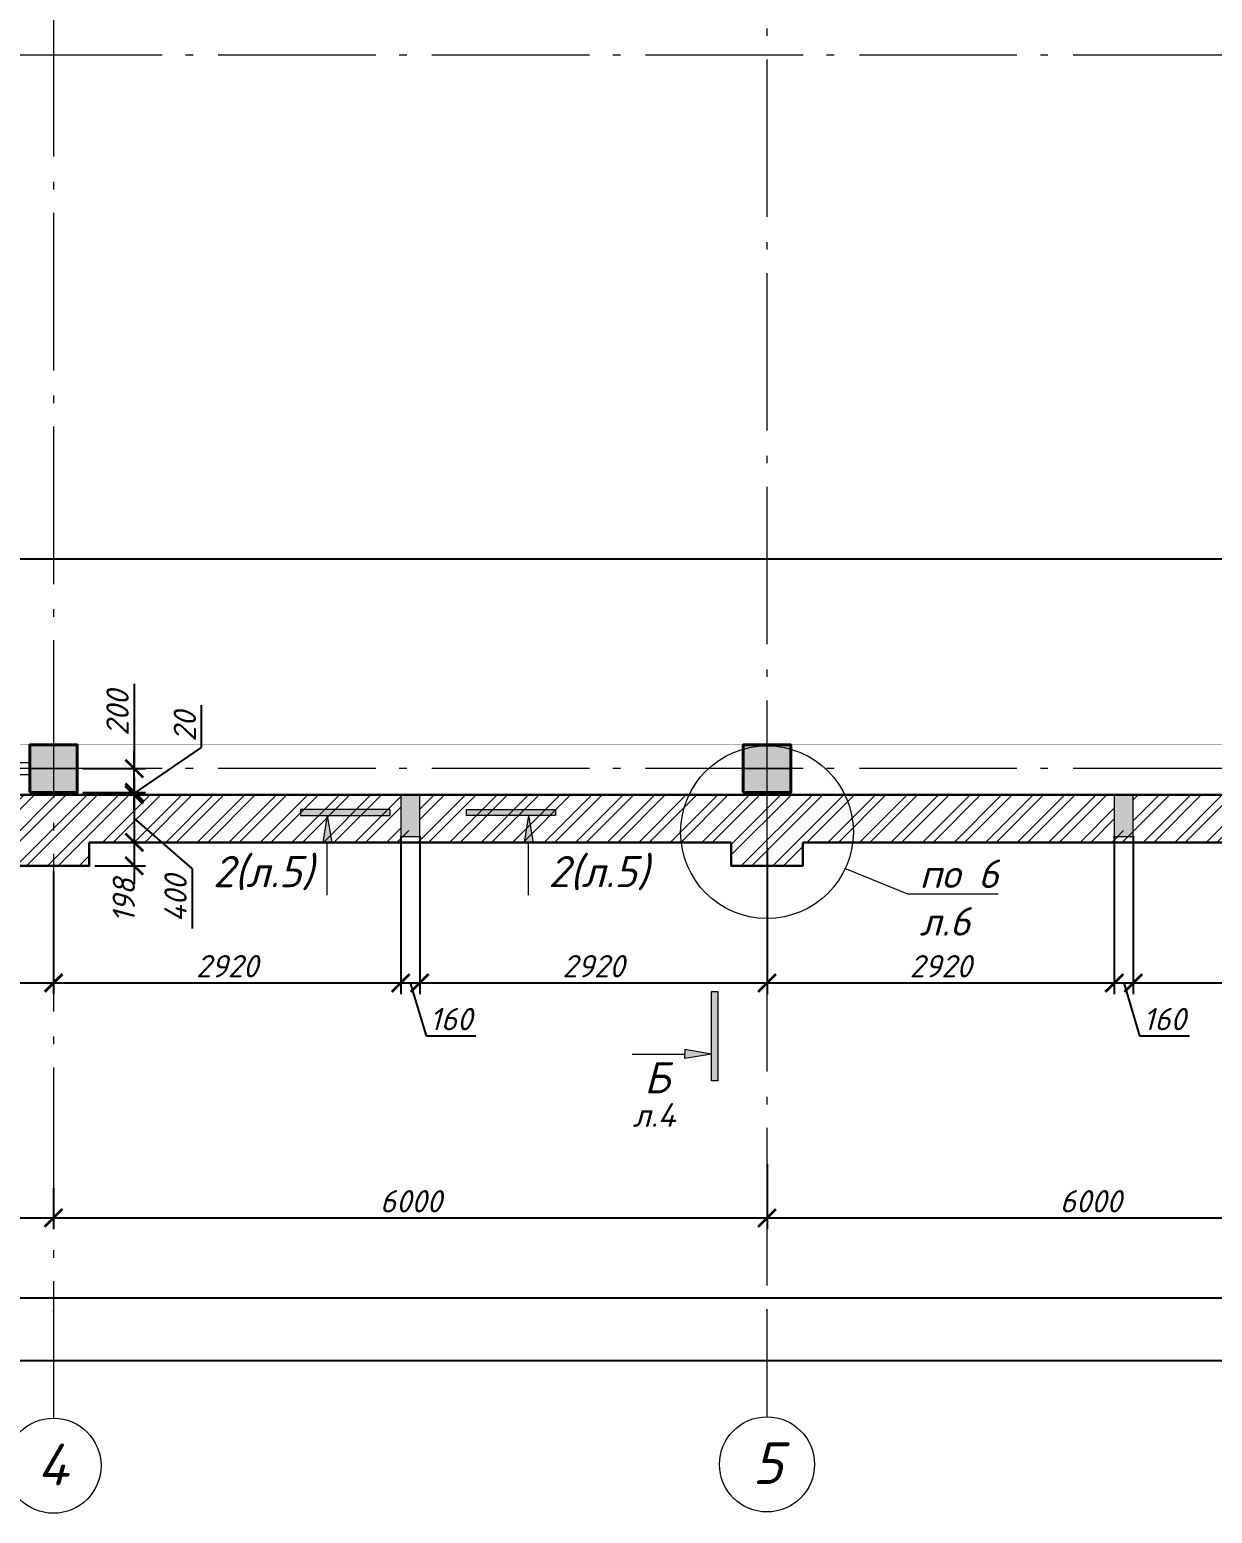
# Model space of a CAD drawing. Header units: millimetres. Extents: x -238377 to 196118, y -123284 to 30177.
# Drawn here: x -196851 to -186906, y -85474 to -72995 of the extents above; entities that cross this region are included whole.
import ezdxf
from ezdxf import colors
from ezdxf.entities.mleader import LeaderData, LeaderLine
from ezdxf.enums import TextEntityAlignment as Align
from ezdxf.math import Vec2, Vec3

# ---------------------------------------------------------------- set-up
doc = ezdxf.new("R2010")
doc.units = ezdxf.units.MM
doc.header["$MEASUREMENT"] = 0
doc.linetypes.add('Double Dashed', pattern=[1797.222233, 1325, -211.666656, 63.333344, -197.222233])
doc.linetypes.add('штриховаяX2', pattern=[38.1, 25.4, -12.7])
doc.layers.get('0').update_dxf_attribs({"lineweight": 5})
doc.layers.add('#Hatch', color=7, linetype='Continuous', lineweight=5, true_color=0x4d4d4d)
doc.layers.add('#Каркас', color=7, linetype='Continuous', lineweight=5, true_color=0x757575)
for name, color, linetype, lineweight in [('#Бетон', 10, 'Continuous', 15), ('#Выноски', 150, 'Continuous', 15), ('#размеры', 7, 'Continuous', 5), ('колонны_Ном._пера__94', 252, 'Continuous', 13), ('колонны_Ном._пера__99', 7, 'Continuous', 40), ('оси_Ном._пера__96', 7, 'Continuous', 5), ('оси_Ном._пера__97', 7, 'Continuous', 20), ('текст_Ном._пера__1', 7, 'Continuous', 0)]:
    doc.layers.add(name, color=color, linetype=linetype, lineweight=lineweight)
for name, color, linetype in [('#стены наруж', 7, 'Continuous'), ('колонны', 7, 'Continuous'), ('оси', 7, 'Continuous')]:
    doc.layers.add(name, color=color, linetype=linetype)
doc.styles.get("Standard").update_dxf_attribs({"font": 'isocpeui.ttf'})
doc.styles.add('STEP PR', font='isocpeui.ttf')
doc.styles.add('СГЕНЕРИР_СТИЛЬ_3', font='gost_2_304-81_type.ttf')
doc.dimstyles.new('SPDS', dxfattribs={"dimscale": 10, "dimtxt": 2.5, "dimasz": 2, "dimexe": 1.25, "dimexo": 0.625, "dimtad": 1, "dimdec": 0, "dimrnd": 0.001, "dimtxsty": 'STEP PR', "dimblk": 'ARCHTICK', "dimcen": 2.5, "dimdle": 2, "dimclrd": 256, "dimclre": 256, "dimclrt": 7, "dimadec": 0, "dimazin": 2, "dimtfac": 0.75, "dimtdec": 0, "dimtmove": 1, "dimatfit": 3, "dimfxl": 1, "dimtolj": 1, "dimarcsym": 1})

# ---------------------------------------------------------------- blocks, each defined once
blk = doc.blocks.new('Стандартный маркер сетки_4')
at = {"layer": 'оси_Ном._пера__96', "linetype": 'Double Dashed', "lineweight": 5}
blk.add_line((-2864, 0), (17157, 0), dxfattribs=at)
at = {"layer": 'оси_Ном._пера__96', "linetype": 'Double Dashed'}
blk.add_line((17157, 0), (18057, 0), dxfattribs=at)
blk.add_point((17157, 0), dxfattribs=at)
blk.add_point((17157, 0), dxfattribs=at)
at = {"layer": 'оси_Ном._пера__97', "linetype": 'Continuous'}
blk.add_circle((18457, 0), 400, dxfattribs=at)
at = {"layer": 'оси_Ном._пера__96', "style": 'СГЕНЕРИР_СТИЛЬ_3'}
blk.add_attdef('AC_MarkerText_1', text='', height=350, rotation=90, dxfattribs=at).set_placement((18727, -139), align=Align.BOTTOM_LEFT)
blk = doc.blocks.new('Стандартный маркер сетки_5')
at = {"layer": 'оси_Ном._пера__96', "linetype": 'Double Dashed'}
for p, q in [((900, 0), (20403, 0)), ((20403, 0), (21303, 0))]:
    blk.add_line(p, q, dxfattribs=at)
blk.add_point((20403, 0), dxfattribs=at)
blk.add_point((20403, 0), dxfattribs=at)
at = {"layer": 'оси_Ном._пера__97', "linetype": 'Continuous'}
blk.add_circle((21703, 0), 400, dxfattribs=at)
at = {"layer": 'оси_Ном._пера__96', "style": 'СГЕНЕРИР_СТИЛЬ_3'}
blk.add_attdef('AC_MarkerText_1', text='', height=350, rotation=90, dxfattribs=at).set_placement((21973, -122), align=Align.BOTTOM_LEFT)
blk = doc.blocks.new('_ArchTick')
at = {"color": 0, "linetype": 'ByBlock', "const_width": 0.15}
blk.add_lwpolyline([(-0.5, -0.5), (0.5, 0.5)], dxfattribs=at)
blk = doc.blocks.new('*D24')
at = {"layer": '#размеры', "lineweight": -2, "transparency": 16777216}
for p, q in [((-214651, -83809), (-214651, -84283)), ((-147001, -83990), (-147001, -84283)), ((-214801, -84189), (-146851, -84189))]:
    blk.add_line(p, q, dxfattribs=at)
at = {"layer": 'Defpoints', "color": 0, "transparency": 16777216}
for p in [(-214651, -83762), (-147001, -83944), (-147001, -84189)]:
    blk.add_point(p, dxfattribs=at)
at = {"layer": '#размеры', "lineweight": -2, "transparency": 16777216, "xscale": 150, "yscale": 150, "zscale": 150, "rotation": 180}
blk.add_blockref('_ArchTick', (-214651, -84189), dxfattribs=at)
at = {"layer": '#размеры', "lineweight": -2, "transparency": 16777216, "xscale": 150, "yscale": 150, "zscale": 150}
blk.add_blockref('_ArchTick', (-147001, -84189), dxfattribs=at)
at = {"layer": '#размеры', "color": 7, "transparency": 16777216, "insert": (-180813, -84047), "char_height": 187.5, "attachment_point": 5, "style": 'STEP PR'}
blk.add_mtext('\\A1;67650', dxfattribs=at)
blk = doc.blocks.new('*D29')
at = {"layer": '#размеры', "lineweight": -2, "transparency": 16777216}
for p, q in [((-202651, -82617), (-202651, -83083)), ((-196651, -82739), (-196651, -83083)), ((-202801, -82989), (-196501, -82989))]:
    blk.add_line(p, q, dxfattribs=at)
at = {"layer": 'Defpoints', "color": 0, "transparency": 16777216}
for p in [(-202651, -82571), (-196651, -82692), (-196651, -82989)]:
    blk.add_point(p, dxfattribs=at)
at = {"layer": '#размеры', "lineweight": -2, "transparency": 16777216, "xscale": 150, "yscale": 150, "zscale": 150, "rotation": 180}
blk.add_blockref('_ArchTick', (-202651, -82989), dxfattribs=at)
at = {"layer": '#размеры', "lineweight": -2, "transparency": 16777216, "xscale": 150, "yscale": 150, "zscale": 150}
blk.add_blockref('_ArchTick', (-196651, -82989), dxfattribs=at)
at = {"layer": '#размеры', "color": 7, "transparency": 16777216, "insert": (-199646, -82849), "char_height": 187.5, "attachment_point": 5, "style": 'STEP PR'}
blk.add_mtext('\\A1;6000', dxfattribs=at)
blk = doc.blocks.new('*D30')
at = {"layer": '#размеры', "lineweight": -2, "transparency": 16777216}
for p, q in [((-196651, -82739), (-196651, -83083)), ((-190651, -82835), (-190651, -83083)), ((-196801, -82989), (-190501, -82989))]:
    blk.add_line(p, q, dxfattribs=at)
at = {"layer": 'Defpoints', "color": 0, "transparency": 16777216}
for p in [(-196651, -82692), (-190651, -82788), (-190651, -82989)]:
    blk.add_point(p, dxfattribs=at)
at = {"layer": '#размеры', "lineweight": -2, "transparency": 16777216, "xscale": 150, "yscale": 150, "zscale": 150, "rotation": 180}
blk.add_blockref('_ArchTick', (-196651, -82989), dxfattribs=at)
at = {"layer": '#размеры', "lineweight": -2, "transparency": 16777216, "xscale": 150, "yscale": 150, "zscale": 150}
blk.add_blockref('_ArchTick', (-190651, -82989), dxfattribs=at)
at = {"layer": '#размеры', "color": 7, "transparency": 16777216, "insert": (-193646, -82849), "char_height": 187.5, "attachment_point": 5, "style": 'STEP PR'}
blk.add_mtext('\\A1;6000', dxfattribs=at)
blk = doc.blocks.new('*D31')
at = {"layer": '#размеры', "lineweight": -2, "transparency": 16777216}
for p, q in [((-190651, -82535), (-190651, -83083)), ((-184651, -82617), (-184651, -83083)), ((-190801, -82989), (-184501, -82989))]:
    blk.add_line(p, q, dxfattribs=at)
at = {"layer": 'Defpoints', "color": 0, "transparency": 16777216}
for p in [(-190651, -82488), (-184651, -82571), (-184651, -82989)]:
    blk.add_point(p, dxfattribs=at)
at = {"layer": '#размеры', "lineweight": -2, "transparency": 16777216, "xscale": 150, "yscale": 150, "zscale": 150, "rotation": 180}
blk.add_blockref('_ArchTick', (-190651, -82989), dxfattribs=at)
at = {"layer": '#размеры', "lineweight": -2, "transparency": 16777216, "xscale": 150, "yscale": 150, "zscale": 150}
blk.add_blockref('_ArchTick', (-184651, -82989), dxfattribs=at)
at = {"layer": '#размеры', "color": 7, "transparency": 16777216, "insert": (-187929, -82849), "char_height": 187.5, "attachment_point": 5, "style": 'STEP PR'}
blk.add_mtext('\\A1;6000', dxfattribs=at)
blk = doc.blocks.new('*D46')
at = {"layer": '#размеры', "lineweight": -2, "transparency": 16777216}
for p, q in [((-214871, -76991), (-214871, -77538)), ((-184751, -77288), (-184751, -77538)), ((-215021, -77445), (-184601, -77445))]:
    blk.add_line(p, q, dxfattribs=at)
at = {"layer": 'Defpoints', "color": 0, "transparency": 16777216}
for p in [(-214871, -76944), (-184751, -77241), (-184751, -77445)]:
    blk.add_point(p, dxfattribs=at)
at = {"layer": '#размеры', "lineweight": -2, "transparency": 16777216, "xscale": 150, "yscale": 150, "zscale": 150, "rotation": 180}
blk.add_blockref('_ArchTick', (-214871, -77445), dxfattribs=at)
at = {"layer": '#размеры', "lineweight": -2, "transparency": 16777216, "xscale": 150, "yscale": 150, "zscale": 150}
blk.add_blockref('_ArchTick', (-184751, -77445), dxfattribs=at)
at = {"layer": '#размеры', "color": 7, "transparency": 16777216, "insert": (-200856, -77304), "char_height": 187.5, "attachment_point": 5, "style": 'STEP PR'}
blk.add_mtext('\\A1;30120', dxfattribs=at)
blk = doc.blocks.new('Колонна_15_1', base_point=(22379, 71856))
at = {"layer": 'колонны_Ном._пера__94', "linetype": 'Continuous', "true_color": 0x7d7d7d}
blk.add_hatch(color=8, dxfattribs=at).paths.add_polyline_path([(22179, 71647), (22579, 71647), (22579, 72047), (22179, 72047)])
blk.add_hatch(color=8, dxfattribs=at).paths.add_polyline_path([(22179, 71647), (22579, 71647), (22579, 72047), (22179, 72047)])
at = {"layer": 'колонны_Ном._пера__99', "linetype": 'Continuous', "flags": 128}
blk.add_lwpolyline([(22179, 71647), (22579, 71647), (22579, 72047), (22179, 72047)], close=True, dxfattribs=at)
at = {"layer": 'колонны_Ном._пера__99', "color": 8, "linetype": 'Continuous', "true_color": 0x737373, "flags": 128}
blk.add_lwpolyline([(22179, 71647), (22579, 71647), (22579, 72047), (22179, 72047)], close=True, dxfattribs=at)
at = {"layer": 'оси_Ном._пера__96', "color": 253, "lineweight": 5, "true_color": 0x9c9c9c}
for points in [[(22379, 72047), (22379, 71647)], [(22379, 72047), (22379, 71647)], [(22179, 71847), (22579, 71847)], [(22179, 71847), (22579, 71847)]]:
    blk.add_lwpolyline(points, dxfattribs=at)
blk = doc.blocks.new('Связ001')
at = {"layer": '#Каркас', "color": 102, "linetype": 'Continuous', "lineweight": 9}
blk.add_lwpolyline([(5837, 0), (5837, 100), (0, 100), (0, 0), (5837, 0)], dxfattribs=at)
blk = doc.blocks.new('*D73')
at = {"layer": '#размеры', "lineweight": -2, "transparency": 16777216}
for p, q in [((-214651, -83302), (-214651, -83754)), ((-184651, -83380), (-184651, -83754)), ((-214801, -83661), (-184501, -83661))]:
    blk.add_line(p, q, dxfattribs=at)
at = {"layer": 'Defpoints', "color": 0, "transparency": 16777216}
for p in [(-214651, -83255), (-184651, -83333), (-184651, -83661)]:
    blk.add_point(p, dxfattribs=at)
at = {"layer": '#размеры', "lineweight": -2, "transparency": 16777216, "xscale": 150, "yscale": 150, "zscale": 150, "rotation": 180}
blk.add_blockref('_ArchTick', (-214651, -83661), dxfattribs=at)
at = {"layer": '#размеры', "lineweight": -2, "transparency": 16777216, "xscale": 150, "yscale": 150, "zscale": 150}
blk.add_blockref('_ArchTick', (-184651, -83661), dxfattribs=at)
at = {"layer": '#размеры', "color": 7, "transparency": 16777216, "insert": (-199651, -83520), "char_height": 187.5, "attachment_point": 5, "style": 'STEP PR'}
blk.add_mtext('\\A1;30000', dxfattribs=at)
blk = doc.blocks.new('*D86')
at = {"layer": '#размеры', "lineweight": -2, "transparency": 16777216}
for p, q in [((-195972, -79280), (-195972, -79980)), ((-196304, -79430), (-195878, -79430)), ((-195972, -79630), (-195484, -80054)), ((-196304, -79830), (-195878, -79830)), ((-195484, -80054), (-195484, -80555))]:
    blk.add_line(p, q, dxfattribs=at)
at = {"layer": 'Defpoints', "color": 0, "transparency": 16777216}
for p in [(-196351, -79430), (-196351, -79830), (-195972, -79830)]:
    blk.add_point(p, dxfattribs=at)
at = {"layer": '#размеры', "lineweight": -2, "transparency": 16777216, "xscale": 150, "yscale": 150, "zscale": 150}
for p, rotation in [((-195972, -79430), 90), ((-195972, -79830), 270)]:
    blk.add_blockref('_ArchTick', p, dxfattribs=dict(at, rotation=rotation))
at = {"layer": '#размеры', "color": 7, "transparency": 16777216, "insert": (-195625, -80304), "char_height": 187.5, "attachment_point": 5, "rotation": 90, "style": 'STEP PR'}
blk.add_mtext('\\A1;400', dxfattribs=at)
blk = doc.blocks.new('*D87')
at = {"layer": '#размеры', "lineweight": -2, "transparency": 16777216}
for p, q in [((-195407, -79034), (-195407, -78678)), ((-195972, -79420), (-195407, -79034)), ((-195972, -79410), (-195972, -79260)), ((-196405, -79410), (-195878, -79410)), ((-196304, -79430), (-195878, -79430)), ((-195972, -79430), (-195972, -79410)), ((-195972, -79430), (-195972, -79410)), ((-195972, -79430), (-195972, -79580))]:
    blk.add_line(p, q, dxfattribs=at)
at = {"layer": 'Defpoints', "color": 0, "transparency": 16777216}
for p in [(-196451, -79410), (-196351, -79430), (-195972, -79410)]:
    blk.add_point(p, dxfattribs=at)
at = {"layer": '#размеры', "lineweight": -2, "transparency": 16777216, "xscale": 150, "yscale": 150, "zscale": 150}
for p, rotation in [((-195972, -79410), 270), ((-195972, -79430), 90)]:
    blk.add_blockref('_ArchTick', p, dxfattribs=dict(at, rotation=rotation))
at = {"layer": '#размеры', "color": 7, "transparency": 16777216, "insert": (-195547, -78856), "char_height": 187.5, "attachment_point": 5, "rotation": 90, "style": 'STEP PR'}
blk.add_mtext('\\A1;20', dxfattribs=at)
blk = doc.blocks.new('*D88')
at = {"layer": '#размеры', "lineweight": -2, "transparency": 16777216}
for p, q in [((-195972, -78497), (-195972, -79210)), ((-195972, -79560), (-195972, -79060)), ((-196405, -79210), (-195878, -79210)), ((-196405, -79410), (-195878, -79410))]:
    blk.add_line(p, q, dxfattribs=at)
at = {"layer": 'Defpoints', "color": 0, "transparency": 16777216}
for p in [(-196451, -79210), (-195972, -79210), (-196451, -79410)]:
    blk.add_point(p, dxfattribs=at)
at = {"layer": '#размеры', "lineweight": -2, "transparency": 16777216, "xscale": 150, "yscale": 150, "zscale": 150}
for p, rotation in [((-195972, -79210), 90), ((-195972, -79410), 270)]:
    blk.add_blockref('_ArchTick', p, dxfattribs=dict(at, rotation=rotation))
at = {"layer": '#размеры', "color": 7, "transparency": 16777216, "insert": (-196113, -78743), "char_height": 187.5, "attachment_point": 5, "rotation": 90, "style": 'STEP PR'}
blk.add_mtext('\\A1;200', dxfattribs=at)
blk = doc.blocks.new('сердечник160х300')
at = {"layer": '#Hatch', "true_color": 0xa6a6a6}
h = blk.add_hatch(color=253, dxfattribs=at)
h.dxf.hatch_style = 1
h.paths.add_polyline_path([(80, 150), (-80, 150), (-80, -198), (80, -198)])
at = {"layer": '#Бетон'}
blk.add_lwpolyline([(80, -200), (80, 150), (-80, 150), (-80, -200)], close=True, dxfattribs=at)
blk = doc.blocks.new('*D216')
at = {"layer": '#размеры', "lineweight": -2, "transparency": 16777216}
for p, q in [((-199571, -79777), (-199571, -81106)), ((-196651, -80075), (-196651, -81106)), ((-199721, -81013), (-196501, -81013))]:
    blk.add_line(p, q, dxfattribs=at)
at = {"layer": 'Defpoints', "color": 0, "transparency": 16777216}
for p in [(-199571, -79730), (-196651, -80028), (-196651, -81013)]:
    blk.add_point(p, dxfattribs=at)
at = {"layer": '#размеры', "lineweight": -2, "transparency": 16777216, "xscale": 150, "yscale": 150, "zscale": 150, "rotation": 180}
blk.add_blockref('_ArchTick', (-199571, -81013), dxfattribs=at)
at = {"layer": '#размеры', "lineweight": -2, "transparency": 16777216, "xscale": 150, "yscale": 150, "zscale": 150}
blk.add_blockref('_ArchTick', (-196651, -81013), dxfattribs=at)
at = {"layer": '#размеры', "color": 7, "transparency": 16777216, "insert": (-198111, -80872), "char_height": 187.5, "attachment_point": 5, "style": 'STEP PR'}
blk.add_mtext('\\A1;2920', dxfattribs=at)
blk = doc.blocks.new('*D217')
at = {"layer": '#размеры', "lineweight": -2, "transparency": 16777216}
for p, q in [((-193731, -79777), (-193731, -81106)), ((-196651, -80075), (-196651, -81106)), ((-196801, -81013), (-193581, -81013))]:
    blk.add_line(p, q, dxfattribs=at)
at = {"layer": 'Defpoints', "color": 0, "transparency": 16777216}
for p in [(-193731, -79730), (-196651, -80028), (-193731, -81013)]:
    blk.add_point(p, dxfattribs=at)
at = {"layer": '#размеры', "lineweight": -2, "transparency": 16777216, "xscale": 150, "yscale": 150, "zscale": 150, "rotation": 180}
blk.add_blockref('_ArchTick', (-196651, -81013), dxfattribs=at)
at = {"layer": '#размеры', "lineweight": -2, "transparency": 16777216, "xscale": 150, "yscale": 150, "zscale": 150}
blk.add_blockref('_ArchTick', (-193731, -81013), dxfattribs=at)
at = {"layer": '#размеры', "color": 7, "transparency": 16777216, "insert": (-195191, -80872), "char_height": 187.5, "attachment_point": 5, "style": 'STEP PR'}
blk.add_mtext('\\A1;2920', dxfattribs=at)
blk = doc.blocks.new('*D218')
at = {"layer": '#размеры', "lineweight": -2, "transparency": 16777216}
for p, q in [((-193731, -79777), (-193731, -81106)), ((-193571, -79777), (-193571, -81106)), ((-193881, -81013), (-193421, -81013)), ((-193651, -81013), (-193518, -81458)), ((-193518, -81458), (-193099, -81458))]:
    blk.add_line(p, q, dxfattribs=at)
at = {"layer": 'Defpoints', "color": 0, "transparency": 16777216}
for p in [(-193731, -79730), (-193571, -79730), (-193571, -81013)]:
    blk.add_point(p, dxfattribs=at)
at = {"layer": '#размеры', "lineweight": -2, "transparency": 16777216, "xscale": 150, "yscale": 150, "zscale": 150, "rotation": 180}
blk.add_blockref('_ArchTick', (-193731, -81013), dxfattribs=at)
at = {"layer": '#размеры', "lineweight": -2, "transparency": 16777216, "xscale": 150, "yscale": 150, "zscale": 150}
blk.add_blockref('_ArchTick', (-193571, -81013), dxfattribs=at)
at = {"layer": '#размеры', "color": 7, "transparency": 16777216, "insert": (-193309, -81317), "char_height": 187.5, "attachment_point": 5, "style": 'STEP PR'}
blk.add_mtext('\\A1;160', dxfattribs=at)
blk = doc.blocks.new('*D219')
at = {"layer": '#размеры', "lineweight": -2, "transparency": 16777216}
for p, q in [((-193571, -79777), (-193571, -81106)), ((-190651, -79877), (-190651, -81106)), ((-193721, -81013), (-190501, -81013))]:
    blk.add_line(p, q, dxfattribs=at)
at = {"layer": 'Defpoints', "color": 0, "transparency": 16777216}
for p in [(-193571, -79730), (-190651, -79830), (-190651, -81013)]:
    blk.add_point(p, dxfattribs=at)
at = {"layer": '#размеры', "lineweight": -2, "transparency": 16777216, "xscale": 150, "yscale": 150, "zscale": 150, "rotation": 180}
blk.add_blockref('_ArchTick', (-193571, -81013), dxfattribs=at)
at = {"layer": '#размеры', "lineweight": -2, "transparency": 16777216, "xscale": 150, "yscale": 150, "zscale": 150}
blk.add_blockref('_ArchTick', (-190651, -81013), dxfattribs=at)
at = {"layer": '#размеры', "color": 7, "transparency": 16777216, "insert": (-192111, -80872), "char_height": 187.5, "attachment_point": 5, "style": 'STEP PR'}
blk.add_mtext('\\A1;2920', dxfattribs=at)
blk = doc.blocks.new('*D220')
at = {"layer": '#размеры', "lineweight": -2, "transparency": 16777216}
for p, q in [((-187731, -79777), (-187731, -81106)), ((-190651, -79877), (-190651, -81106)), ((-190801, -81013), (-187581, -81013))]:
    blk.add_line(p, q, dxfattribs=at)
at = {"layer": 'Defpoints', "color": 0, "transparency": 16777216}
for p in [(-187731, -79730), (-190651, -79830), (-187731, -81013)]:
    blk.add_point(p, dxfattribs=at)
at = {"layer": '#размеры', "lineweight": -2, "transparency": 16777216, "xscale": 150, "yscale": 150, "zscale": 150, "rotation": 180}
blk.add_blockref('_ArchTick', (-190651, -81013), dxfattribs=at)
at = {"layer": '#размеры', "lineweight": -2, "transparency": 16777216, "xscale": 150, "yscale": 150, "zscale": 150}
blk.add_blockref('_ArchTick', (-187731, -81013), dxfattribs=at)
at = {"layer": '#размеры', "color": 7, "transparency": 16777216, "insert": (-189191, -80872), "char_height": 187.5, "attachment_point": 5, "style": 'STEP PR'}
blk.add_mtext('\\A1;2920', dxfattribs=at)
blk = doc.blocks.new('*D221')
at = {"layer": '#размеры', "lineweight": -2, "transparency": 16777216}
for p, q in [((-187731, -79777), (-187731, -81106)), ((-187571, -79777), (-187571, -81106)), ((-187881, -81013), (-187421, -81013)), ((-187651, -81013), (-187518, -81458)), ((-187518, -81458), (-187099, -81458))]:
    blk.add_line(p, q, dxfattribs=at)
at = {"layer": 'Defpoints', "color": 0, "transparency": 16777216}
for p in [(-187731, -79730), (-187571, -79730), (-187571, -81013)]:
    blk.add_point(p, dxfattribs=at)
at = {"layer": '#размеры', "lineweight": -2, "transparency": 16777216, "xscale": 150, "yscale": 150, "zscale": 150, "rotation": 180}
blk.add_blockref('_ArchTick', (-187731, -81013), dxfattribs=at)
at = {"layer": '#размеры', "lineweight": -2, "transparency": 16777216, "xscale": 150, "yscale": 150, "zscale": 150}
blk.add_blockref('_ArchTick', (-187571, -81013), dxfattribs=at)
at = {"layer": '#размеры', "color": 7, "transparency": 16777216, "insert": (-187309, -81317), "char_height": 187.5, "attachment_point": 5, "style": 'STEP PR'}
blk.add_mtext('\\A1;160', dxfattribs=at)
blk = doc.blocks.new('*D222')
at = {"layer": '#размеры', "lineweight": -2, "transparency": 16777216}
for p, q in [((-187571, -79777), (-187571, -81106)), ((-184651, -80077), (-184651, -81106)), ((-187721, -81013), (-184501, -81013))]:
    blk.add_line(p, q, dxfattribs=at)
at = {"layer": 'Defpoints', "color": 0, "transparency": 16777216}
for p in [(-187571, -79730), (-184651, -80030), (-184651, -81013)]:
    blk.add_point(p, dxfattribs=at)
at = {"layer": '#размеры', "lineweight": -2, "transparency": 16777216, "xscale": 150, "yscale": 150, "zscale": 150, "rotation": 180}
blk.add_blockref('_ArchTick', (-187571, -81013), dxfattribs=at)
at = {"layer": '#размеры', "lineweight": -2, "transparency": 16777216, "xscale": 150, "yscale": 150, "zscale": 150}
blk.add_blockref('_ArchTick', (-184651, -81013), dxfattribs=at)
at = {"layer": '#размеры', "color": 7, "transparency": 16777216, "insert": (-186111, -80872), "char_height": 187.5, "attachment_point": 5, "style": 'STEP PR'}
blk.add_mtext('\\A1;2920', dxfattribs=at)
blk = doc.blocks.new('*U252')
at = {"ltscale": 100}
h = blk.add_hatch(color=256, dxfattribs=at)
h.dxf.hatch_style = 1
h.paths.add_polyline_path([(-335, 770), (-335, 700), (665, 700), (665, 770)])
h = blk.add_hatch(color=256, dxfattribs=at)
h.dxf.hatch_style = 1
h.paths.add_polyline_path([(-85, 400), (-35, 400), (15, 400), (-35, 700)])
at = {"linetype": 'Continuous', "ltscale": 100}
for p, q in [((-335, 770), (-335, 700)), ((665, 770), (-335, 770)), ((-335, 700), (665, 700)), ((-35, 700), (-85, 400)), ((-35, 700), (15, 400)), ((-85, 400), (-35, 400)), ((15, 400), (-35, 400))]:
    blk.add_line(p, q, dxfattribs=at)
blk.add_lwpolyline([(665, 770), (665, 700)], dxfattribs=at)
at = {"linetype": 'Continuous', "ltscale": 100, "extrusion": (-1, 1e-16, 0), "elevation": 35}
blk.add_lwpolyline([(190, 0), (-400, 0)], dxfattribs=at)
at = {"ltscale": 100, "style": 'STEP PR'}
blk.add_attdef('Nh', text='', height=350, dxfattribs=at).set_placement((-192, -102), align=Align.RIGHT)
blk = doc.blocks.new('*U269')
at = {"ltscale": 100}
h = blk.add_hatch(color=256, dxfattribs=at)
h.dxf.hatch_style = 1
h.paths.add_polyline_path([(665, 770), (665, 700), (1665, 700), (1665, 770)])
h = blk.add_hatch(color=256, dxfattribs=at)
h.dxf.hatch_style = 1
h.paths.add_polyline_path([(1415, 400), (1365, 400), (1315, 400), (1365, 700)])
at = {"linetype": 'Continuous', "ltscale": 100}
for p, q in [((665, 770), (1665, 770)), ((1665, 700), (665, 700)), ((1365, 700), (1315, 400)), ((1365, 700), (1415, 400)), ((1665, 770), (1665, 700)), ((1315, 400), (1365, 400)), ((1415, 400), (1365, 400))]:
    blk.add_line(p, q, dxfattribs=at)
blk.add_lwpolyline([(665, 770), (665, 700)], dxfattribs=at)
at = {"linetype": 'Continuous', "ltscale": 100, "extrusion": (1, 1e-16, 0), "elevation": 1365}
blk.add_lwpolyline([(-190, 0), (400, 0)], dxfattribs=at)
at = {"ltscale": 100, "style": 'STEP PR'}
blk.add_attdef('Nh', text='', height=350, dxfattribs=at).set_placement((1799, -102), align=Align.RIGHT)
blk = doc.blocks.new('_None')
blk = doc.blocks.new('*D277')
at = {"layer": '#размеры', "lineweight": -2, "transparency": 16777216}
for p, q in [((-195972, -79680), (-195972, -80178)), ((-196304, -79830), (-195878, -79830)), ((-196304, -80028), (-195878, -80028))]:
    blk.add_line(p, q, dxfattribs=at)
at = {"layer": 'Defpoints', "color": 0, "transparency": 16777216}
for p in [(-196351, -79830), (-196351, -80028), (-195972, -80028)]:
    blk.add_point(p, dxfattribs=at)
at = {"layer": '#размеры', "lineweight": -2, "transparency": 16777216, "xscale": 150, "yscale": 150, "zscale": 150}
for p, rotation in [((-195972, -79830), 90), ((-195972, -80028), 270)]:
    blk.add_blockref('_ArchTick', p, dxfattribs=dict(at, rotation=rotation))
at = {"layer": '#размеры', "color": 7, "transparency": 16777216, "insert": (-196060, -80320), "char_height": 187.5, "attachment_point": 5, "rotation": 90, "style": 'STEP PR'}
blk.add_mtext('\\A1;198', dxfattribs=at)
blk = doc.blocks.new('*U1001')
at = {"linetype": 'ByBlock', "ltscale": 100}
h = blk.add_hatch(color=256, dxfattribs=at)
h.dxf.hatch_style = 1
h.paths.add_polyline_path([(-35, -1000), (35, -1000), (35, 0), (-35, 0)])
h = blk.add_hatch(color=256, dxfattribs=at)
h.dxf.hatch_style = 1
h.paths.add_polyline_path([(-335, -750), (-335, -700), (-335, -650), (-35, -700)])
for p, q in [((-35, -1000), (-35, 0)), ((-35, 0), (35, 0)), ((35, 0), (35, -1000)), ((-35, -700), (-335, -650)), ((-335, -650), (-335, -700)), ((-335, -750), (-335, -700)), ((-35, -700), (-335, -750)), ((35, -1000), (-35, -1000))]:
    blk.add_line(p, q, dxfattribs=at)
at = {"linetype": 'ByBlock', "ltscale": 100, "extrusion": (0, -1, 0), "elevation": 700}
blk.add_lwpolyline([(-925, 0), (-335, 0)], dxfattribs=at)
at = {"ltscale": 100, "style": 'STEP PR'}
blk.add_attdef('Nv', text='', height=350, dxfattribs=at).set_placement((-503, -1140), align=Align.RIGHT)

msp = doc.modelspace()

# ---------------------------------------------------------------- hatches: boundary and pattern name
at = {"layer": '#Hatch'}
h = msp.add_hatch(dxfattribs=at)
h.set_pattern_fill('ANSI32', color=256, scale=500)
h.paths.add_polyline_path([(-214871.5, -73000.4), (-215271.5, -73000.4), (-215271.5, -73079.7), (-215271.5, -73148.9), (-215271.5, -73210.4), (-214871.5, -73210.4)])
h.paths.add_polyline_path([(-214871.5, -73210.4), (-215271.5, -73210.4), (-215271.5, -73359.4), (-215271.5, -73410.4), (-215271.5, -79210.4), (-214871.5, -79210.4), (-214871.5, -76290.4), (-215171.5, -76290.4), (-215171.5, -76130.4), (-214871.5, -76130.4)])
edge = h.paths.add_edge_path(flags=17)
edge.add_line((-208348.5, -79430.4), (-208954.5, -79430.4))
edge.add_arc((-208651.5, -79221.7), 367.9, 214.55283, 325.44717)
edge = h.paths.add_edge_path(flags=17)
edge.add_line((-190348.2, -79430.4), (-190954.2, -79430.4))
edge.add_arc((-190651.2, -79221.7), 367.9, 214.55283, 325.44717)
edge = h.paths.add_edge_path(flags=17)
edge.add_line((-184351.2, -79430.4), (-184816, -79430.4))
edge.add_arc((-184655.4, -79306.9), 202.6, 217.5612, 292.54264)
edge.add_arc((-184412.3, -79405.2), 187.8, 208.21459, 288.99311)
edge.add_line((-184351.2, -79582.8), (-184351.2, -79430.4))
edge = h.paths.add_edge_path()
edge.add_line((-187571.5, -79430.4), (-187571.5, -79730.4))
edge.add_line((-187571.5, -79730.4), (-187731.5, -79730.4))
edge.add_line((-187731.5, -79730.4), (-187731.5, -79430.4))
edge.add_line((-187731.5, -79430.4), (-190348.2, -79430.4))
edge.add_arc((-190651.2, -79221.7), 367.9, 214.55283, 325.44717, ccw=False)
edge.add_line((-190954.2, -79430.4), (-193571.5, -79430.4))
edge.add_line((-193571.5, -79430.4), (-193571.5, -79730.4))
edge.add_line((-193571.5, -79730.4), (-193731.5, -79730.4))
edge.add_line((-193731.5, -79730.4), (-193731.5, -79430.4))
edge.add_line((-193731.5, -79430.4), (-199571.5, -79430.4))
edge.add_line((-199571.5, -79430.4), (-199571.5, -79730.4))
edge.add_line((-199571.5, -79730.4), (-199731.5, -79730.4))
edge.add_line((-199731.5, -79730.4), (-199731.5, -79430.4))
edge.add_line((-199731.5, -79430.4), (-205571.5, -79430.4))
edge.add_line((-205571.5, -79430.4), (-205571.5, -79730.4))
edge.add_line((-205571.5, -79730.4), (-205731.5, -79730.4))
edge.add_line((-205731.5, -79730.4), (-205731.5, -79430.4))
edge.add_line((-205731.5, -79430.4), (-208348.5, -79430.4))
edge.add_arc((-208651.5, -79221.7), 367.9, 214.55283, 325.44717, ccw=False)
edge.add_line((-208954.5, -79430.4), (-211571.3, -79430.4))
edge.add_line((-211571.3, -79430.4), (-211571.3, -79730.4))
edge.add_line((-211571.3, -79730.4), (-211731.3, -79730.4))
edge.add_line((-211731.3, -79730.4), (-211731.3, -79430.4))
edge.add_line((-211731.3, -79430.4), (-214871.5, -79430.4))
edge.add_line((-214871.5, -79430.4), (-214871.5, -79210.4))
edge.add_line((-214871.5, -79210.4), (-215271.5, -79210.4))
edge.add_line((-215271.5, -79210.4), (-215271.5, -79830.4))
edge.add_line((-215271.5, -79830.4), (-215271.5, -80030.4))
edge.add_line((-215271.5, -80030.4), (-214651.2, -80030.4))
edge.add_line((-214651.2, -80030.4), (-214651.2, -79830.4))
edge.add_line((-214651.2, -79830.4), (-208951.3, -79830.4))
edge.add_line((-208951.3, -79830.4), (-208951.3, -80028.3))
edge.add_line((-208951.3, -80028.3), (-208351, -80028.3))
edge.add_line((-208351, -80028.3), (-208351, -79830.4))
edge.add_line((-208351, -79830.4), (-202951.3, -79830.4))
edge.add_line((-202951.3, -79830.4), (-202951.3, -80028.3))
edge.add_line((-202951.3, -80028.3), (-202351, -80028.3))
edge.add_line((-202351, -80028.3), (-202351, -79830.4))
edge.add_line((-202351, -79830.4), (-196951.3, -79830.4))
edge.add_line((-196951.3, -79830.4), (-196951.3, -80028.3))
edge.add_line((-196951.3, -80028.3), (-196351, -80028.3))
edge.add_line((-196351, -80028.3), (-196351, -79830.4))
edge.add_line((-196351, -79830.4), (-190951.3, -79830.4))
edge.add_line((-190951.3, -79830.4), (-190951.3, -80028.3))
edge.add_line((-190951.3, -80028.3), (-190351, -80028.3))
edge.add_line((-190351, -80028.3), (-190351, -79830.4))
edge.add_line((-190351, -79830.4), (-184951.2, -79830.4))
edge.add_line((-184951.2, -79830.4), (-184951.2, -80030.4))
edge.add_line((-184951.2, -80030.4), (-184351.2, -80030.4))
edge.add_line((-184351.2, -80030.4), (-184351.2, -79830.4))
edge.add_line((-184351.2, -79830.4), (-184351.2, -79582.8))
edge.add_arc((-184412.3, -79405.2), 187.8, 208.21459, 288.99311, ccw=False)
edge.add_arc((-184655.4, -79306.9), 202.6, 217.5612, 292.54264, ccw=False)
edge.add_line((-184816, -79430.4), (-187571.5, -79430.4))

# ---------------------------------------------------------------- linework, layer by layer
at = {"layer": '#Выноски'}
msp.add_circle((-190651.5, -79744.7), 726.3, dxfattribs=at)
at = {"layer": '#стены наруж', "lineweight": 30}
for points in [[(-215271.5, -79830.4), (-215271.5, -73000.4), (-214871.5, -73000.4), (-214871.5, -79430.4), (-184351.2, -79430.4), (-184351.2, -79830.4)], [(-196951.3, -79830.4), (-196951.3, -80028.3), (-196351, -80028.3), (-196351, -79830.4)], [(-190951.3, -79830.4), (-196351, -79830.4)], [(-190951.3, -79830.4), (-190951.3, -80028.3), (-190351, -80028.3), (-190351, -79830.4)], [(-184951.2, -79830.4), (-190351, -79830.4)]]:
    msp.add_lwpolyline(points, dxfattribs=at)
at = {"layer": 'Defpoints', "color": 8, "linetype": 'штриховаяX2', "lineweight": 5, "ltscale": 5, "true_color": 0x737373, "const_width": 0.5}
msp.add_lwpolyline([(-214451.5, -79010.4), (-184851.5, -79010.4), (-184851.5, -79410.4), (-214451.5, -79410.4)], close=True, dxfattribs=at)
at = {"layer": 'оси_Ном._пера__96', "linetype": 'Double Dashed'}
msp.add_line((-143619.1, -73210.4), (-216265.2, -73210.4), dxfattribs=at)
at = {"layer": 'оси_Ном._пера__96', "linetype": 'Double Dashed', "lineweight": 5}
msp.add_line((-143619.1, -79210.4), (-216265.2, -79210.4), dxfattribs=at)

# ---------------------------------------------------------------- block references
at = {"layer": '#Выноски', "xscale": 0.75, "yscale": 0.75, "zscale": 0.75}
for name, p, values in [('*U252', (-194322.4, -80130.9), {'Nh': '2(л.5)'}), ('*U1001', (-191091.5, -81085.9), {'Nv': 'Б'})]:
    msp.add_blockref(name, p, dxfattribs=at).add_auto_attribs(values)
at = {"layer": '#Выноски'}
ref = msp.add_blockref('*U269', (-193679.3, -80130.9), dxfattribs=dict(at, xscale=0.75, yscale=0.75, zscale=0.75))
ref.add_attrib('Nh', '2(л.5)', dxfattribs={"layer": '0', "ltscale": 100, "height": 262.5, "style": 'STEP PR'}).set_placement((-191646.3, -80207.3), align=Align.RIGHT)
at = {"layer": '#Каркас', "linetype": 'Continuous', "xscale": 0.9584354169361496, "zscale": 1000}
msp.add_blockref('Связ001', (-202446.2, -79260.4), dxfattribs=at)
at = {"layer": '#размеры'}
for p in [(-193651.5, -79580.4), (-187651.5, -79580.4)]:
    msp.add_blockref('сердечник160х300', p, dxfattribs=at)
at = {"layer": 'колонны'}
for p in [(-196651.5, -79201.5), (-190651.5, -79201.5)]:
    msp.add_blockref('Колонна_15_1', p, dxfattribs=at)
at = {"layer": 'оси', "color": 251, "linetype": 'Continuous', "lineweight": 13}
ref = msp.add_blockref('Стандартный маркер сетки_5', (-190651.2, -63359), dxfattribs=dict(at, zscale=1000, rotation=270))
ref.add_attrib('AC_MarkerText_1', '5', dxfattribs={"color": 7, "linetype": 'Continuous', "lineweight": 13, "height": 350, "rotation": 360}).set_placement((-190773.4, -85332), align=Align.BOTTOM_LEFT)
ref = msp.add_blockref('Стандартный маркер сетки_4', (-196651.2, -66616.3), dxfattribs=dict(at, zscale=1000, rotation=270))
ref.add_attrib('AC_MarkerText_1', '4', dxfattribs={"color": 7, "linetype": 'Continuous', "lineweight": 13, "height": 350, "rotation": 360}).set_placement((-196790.3, -85343.3), align=Align.BOTTOM_LEFT)

# ---------------------------------------------------------------- texts
at = {"layer": 'текст_Ном._пера__1', "linetype": 'Continuous', "insert": (-191782.1, -82223.5), "char_height": 200, "attachment_point": 7, "style": 'STEP PR'}
msp.add_mtext('\\A1;л.4', dxfattribs=at)

# ---------------------------------------------------------------- dimensions: what is measured, and where the dimension line sits
at = {"layer": '#размеры'}
for base, p1, p2, picture, middle in [((-184751.2, -77444.7), (-214870.9, -76944.4), (-184751.2, -77241.3), '*D46', (-200855.7, -77444.7)), ((-196651.2, -82989.2), (-202651.2, -82570.6), (-196651.2, -82691.9), '*D29', (-199646.4, -82989.2)), ((-184651.2, -82989.2), (-190651.2, -82487.8), (-184651.2, -82570.6), '*D31', (-187929.2, -82989.2)), ((-190651.2, -82989.2), (-196651.2, -82691.9), (-190651.2, -82788.5), '*D30', (-193646.4, -82989.2)), ((-184651.2, -83660.6), (-214651.2, -83254.9), (-184651.2, -83333.2), '*D73', (-199651.2, -83660.6)), ((-147001.2, -84189.2), (-214651.2, -83762.3), (-147001.2, -83943.5), '*D24', (-180813.2, -84189.2))]:
    dim = msp.add_linear_dim(base=base, p1=p1, p2=p2, dimstyle='SPDS', override={"dimscale": 75, "dimtxsty": 'STEP PR'}, dxfattribs=at)
    dim.commit()
    dim.dimension.update_dxf_attribs({"geometry": picture, "text_midpoint": middle, "dimtype": 160})
for base, p1, p2, picture, middle in [((-195971.9, -79210.4), (-196451.5, -79410.4), (-196451.5, -79210.4), '*D88', (-195971.8, -78743.3)), ((-195971.9, -79410.4), (-196350.7, -79430.4), (-196451.5, -79410.4), '*D87', (-195406.6, -78987.5)), ((-195971.9, -79830.4), (-196350.7, -79430.4), (-196350.7, -79830.4), '*D86', (-195484.5, -80100.6)), ((-195971.9, -80028.3), (-196350.7, -79830.4), (-196351, -80028.3), '*D277', (-195919.8, -80320.2))]:
    dim = msp.add_linear_dim(base=base, p1=p1, p2=p2, angle=90, dimstyle='SPDS', override={"dimscale": 75, "dimtxsty": 'STEP PR'}, dxfattribs=at)
    dim.commit()
    dim.dimension.update_dxf_attribs({"geometry": picture, "text_midpoint": middle, "dimtype": 160})
for base, p1, p2, picture, middle in [((-196651.2, -81012.7), (-199571.5, -79730.4), (-196651.2, -80028.3), '*D216', (-198111.3, -80872.1)), ((-193731.5, -81012.7), (-196651.2, -80028.3), (-193731.5, -79730.4), '*D217', (-195191.3, -80872.1)), ((-193571.5, -81012.6), (-193731.5, -79730.4), (-193571.5, -79730.4), '*D218', (-193471, -81317.3)), ((-190651.2, -81012.7), (-193571.5, -79730.4), (-190651.2, -79830.4), '*D219', (-192111.3, -80872.1)), ((-187731.5, -81012.7), (-190651.2, -79830.4), (-187731.5, -79730.4), '*D220', (-189191.3, -80872.1)), ((-187571.5, -81012.7), (-187731.5, -79730.4), (-187571.5, -79730.4), '*D221', (-187471, -81317.4)), ((-184651.2, -81012.7), (-187571.5, -79730.4), (-184651.2, -80030.4), '*D222', (-186111.3, -80872.1))]:
    dim = msp.add_linear_dim(base=base, p1=p1, p2=p2, dimstyle='SPDS', override={"dimscale": 75, "dimtxsty": 'STEP PR'}, dxfattribs=at)
    dim.commit()
    dim.dimension.update_dxf_attribs({"geometry": picture, "text_midpoint": middle})

# ---------------------------------------------------------------- leaders
at = {"layer": '#Выноски'}
ml = msp.add_multileader_mtext('Standard', dxfattribs=at)
ml.set_content('\\A1;по 6\\Pл.6', color=256, style='STEP PR')
ml.set_leader_properties(color=256, linetype='ByLayer', lineweight=-1)
ml.set_arrow_properties(name='NONE')
ml.build(insert=Vec2(0, 0))
ml.multileader.update_dxf_attribs({"text_left_attachment_type": 6, "text_right_attachment_type": 6, "dogleg_length": 0, "arrow_head_size": 240})
ctx = ml.context
ctx.base_point, ctx.char_height, ctx.arrow_head_size, ctx.landing_gap_size, ctx.plane_origin = Vec3(-189468.6, -80262.5), 240, 240, 100, Vec3(-186040.4, -93899.4)
ctx.left_attachment, ctx.right_attachment = 6, 6
notes = []
notes.append((ctx, [(0, (1, 1, 0), (-189468.6, -80262.5), (1, 0), 0, [(0, [(-189998.3, -80048)], 0, [])])]))
ctx.mtext.insert, ctx.mtext.rotation, ctx.mtext.defined_height, ctx.mtext.flow_direction = Vec3(-189368.6, -79974.5), 6.2831853, 401.7, 5
for ctx, leaders in notes:
    for number, flags, end, landing, length, lines in leaders:
        leader = LeaderData()
        leader.index, (leader.has_last_leader_line, leader.has_dogleg_vector, leader.attachment_direction) = number, flags
        leader.last_leader_point, leader.dogleg_vector, leader.dogleg_length = Vec3(end), Vec3(landing), length
        for number, points, colour, breaks in lines:
            line = LeaderLine()
            line.index, line.vertices, line.color, line.breaks = number, Vec3.list(points), colors.encode_raw_color(colour), breaks
            leader.lines.append(line)
        ctx.leaders.append(leader)

doc.saveas('drawing.dxf')
